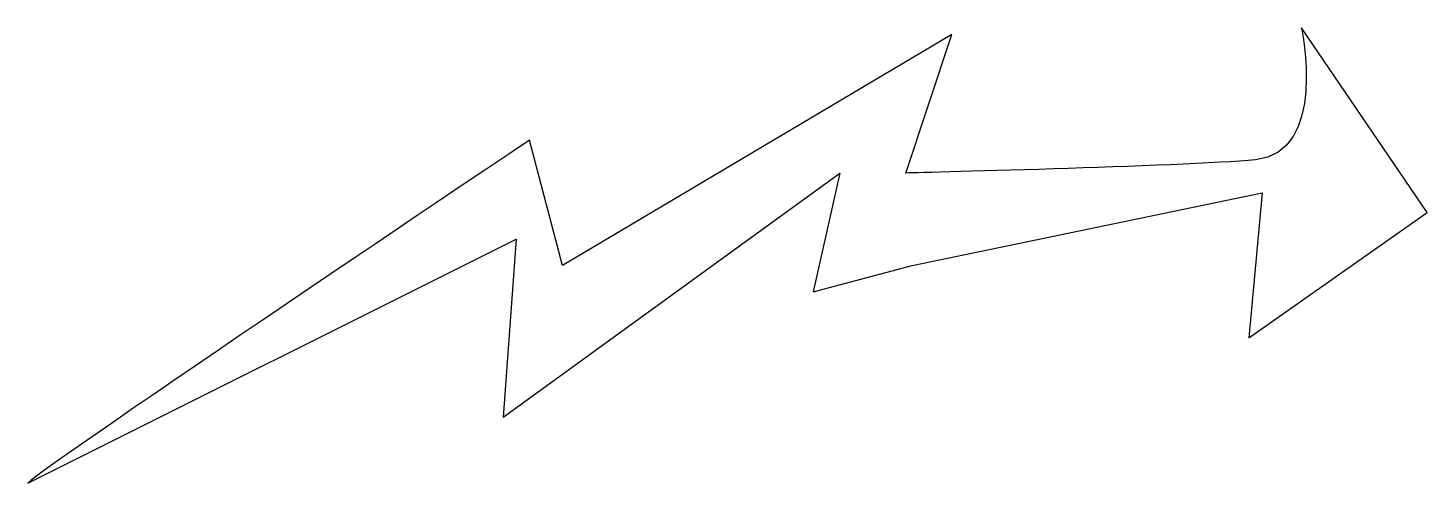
# Model space of a CAD drawing. Header units: centimetres. Extents: x -9.5 to 9.5, y -3.1 to 3.1.
import ezdxf

# ---------------------------------------------------------------- set-up
doc = ezdxf.new("R2010")
doc.units = ezdxf.units.CM
doc.header["$MEASUREMENT"] = 0
doc.layers.add('Camada 1', color=7, linetype='Continuous')

msp = doc.modelspace()

# ---------------------------------------------------------------- linework, layer by layer
at = {"layer": 'Camada 1', "color": 250}
msp.add_open_spline([(-9.45952, -3.07885), (-9.19178, -2.81096), (-2.67721, 1.56178), (-2.67721, 1.56178), (-2.67721, 1.56178), (-2.67721, 1.56178), (-2.23094, -0.13391), (-2.23094, -0.13391), (-2.23094, -0.13391), (-2.23094, -0.13391), (3.03414, 2.98966), (3.03414, 2.98966), (3.03414, 2.98966), (3.03414, 2.98966), (2.40949, 1.11559), (2.40949, 1.11559), (2.40949, 1.11559), (2.40949, 1.11559), (6.15766, 1.20486), (7.13926, 1.29405), (7.13926, 1.29405), (8.12086, 1.38324), (7.76388, 3.07885), (7.76388, 3.07885), (7.76388, 3.07885), (7.76388, 3.07885), (9.45952, 0.5801), (9.45952, 0.5801), (9.45952, 0.5801), (9.45952, 0.5801), (7.05004, -1.11535), (7.05004, -1.11535), (7.05004, -1.11535), (7.05004, -1.11535), (7.22842, 0.84786), (7.22842, 0.84786), (7.22842, 0.84786), (7.22842, 0.84786), (2.49865, -0.1339), (2.49865, -0.1339), (2.49865, -0.1339), (2.49865, -0.1339), (1.16012, -0.49066), (1.16012, -0.49066), (1.16012, -0.49066), (1.16012, -0.49066), (1.51704, 1.1156), (1.51704, 1.1156), (1.51704, 1.1156), (1.51704, 1.1156), (-3.03414, -2.18631), (-3.03414, -2.18631), (-3.03414, -2.18631), (-3.03414, -2.18631), (-2.85576, 0.22314), (-2.85576, 0.22314), (-2.85576, 0.22314), (-2.85576, 0.22314), (-9.45952, -3.07885), (-9.45952, -3.07885)], degree=3, knots=[0, 0, 0, 0, 0.0625, 0.0625, 0.0625, 0.0625, 0.125, 0.125, 0.125, 0.125, 0.1875, 0.1875, 0.1875, 0.1875, 0.25, 0.25, 0.25, 0.25, 0.3125, 0.3125, 0.3125, 0.3125, 0.375, 0.375, 0.375, 0.375, 0.4375, 0.4375, 0.4375, 0.4375, 0.5, 0.5, 0.5, 0.5, 0.5625, 0.5625, 0.5625, 0.5625, 0.625, 0.625, 0.625, 0.625, 0.6875, 0.6875, 0.6875, 0.6875, 0.75, 0.75, 0.75, 0.75, 0.8125, 0.8125, 0.8125, 0.8125, 0.875, 0.875, 0.875, 0.875, 1, 1, 1, 1], dxfattribs=at)

doc.saveas('drawing.dxf')
